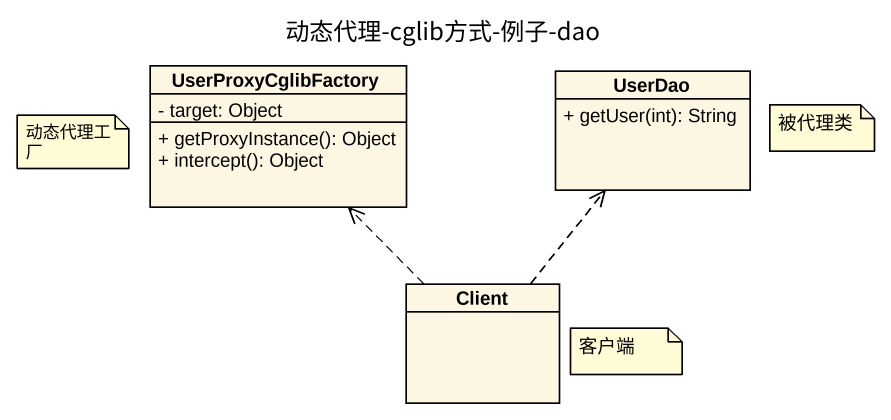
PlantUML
@startuml
title 动态代理-cglib方式-例子-dao
hide circle
hide empty members
skinparam classAttributeIconSize 0
class UserProxyCglibFactory {
  - target: Object
  + getProxyInstance(): Object
  + intercept(): Object
}
class UserDao {
  + getUser(int): String
}
class Client
Client .up.> UserProxyCglibFactory
Client .up.> UserDao
note as N1
  被代理类
end note
note as N2
  动态代理工厂
end note
note as N3
  客户端
end note
@enduml
